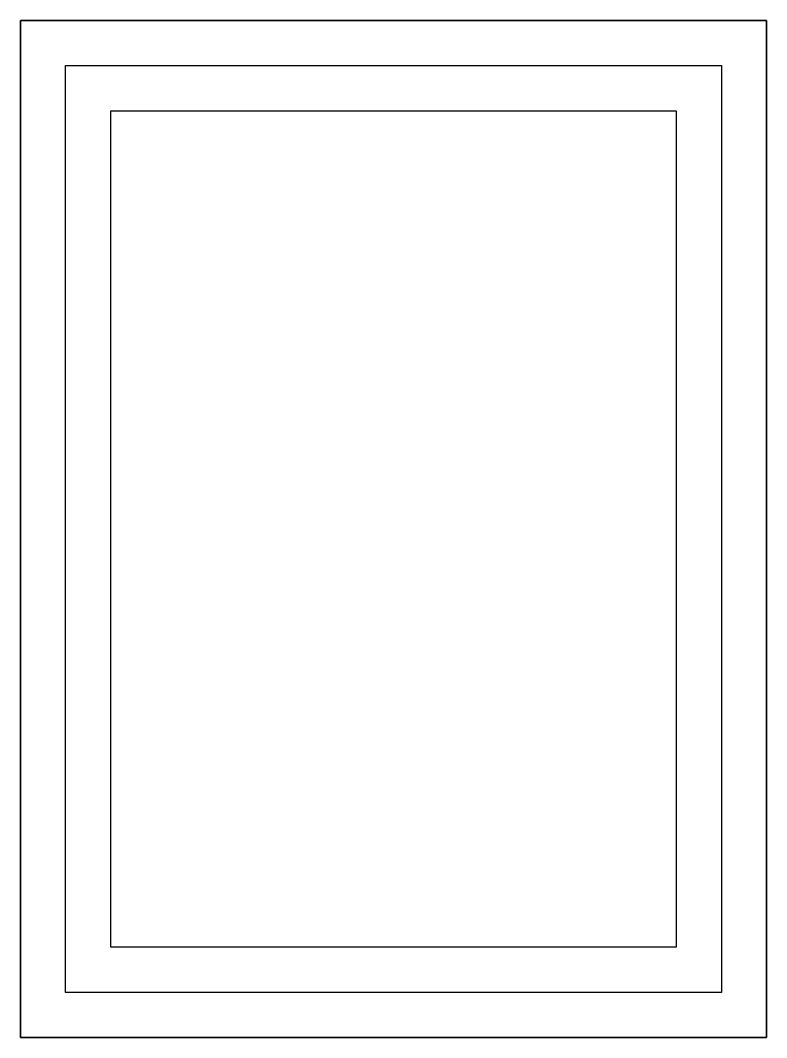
# Model space of a CAD drawing. Header units: millimetres. Extents: x -31 to 2, y -43 to 2.
import ezdxf

# ---------------------------------------------------------------- set-up
doc = ezdxf.new("R2010")
doc.units = ezdxf.units.MM
doc.layers.get('0').update_dxf_attribs({"linetype": 'CONTINUOUS'})

msp = doc.modelspace()

# ---------------------------------------------------------------- linework, layer by layer
for points in [[(2, -43), (2, 2), (-31, 2), (-31, -43)], [(2, -43), (-31, -43), (-31, 2), (2, 2)], [(0, -41), (-29, -41), (-29, 0), (0, 0)], [(0, -41), (-29, -41), (-29, 0), (0, 0)], [(-2, -39), (-27, -39), (-27, -2), (-2, -2)]]:
    msp.add_lwpolyline(points, close=True)

doc.saveas('drawing.dxf')
